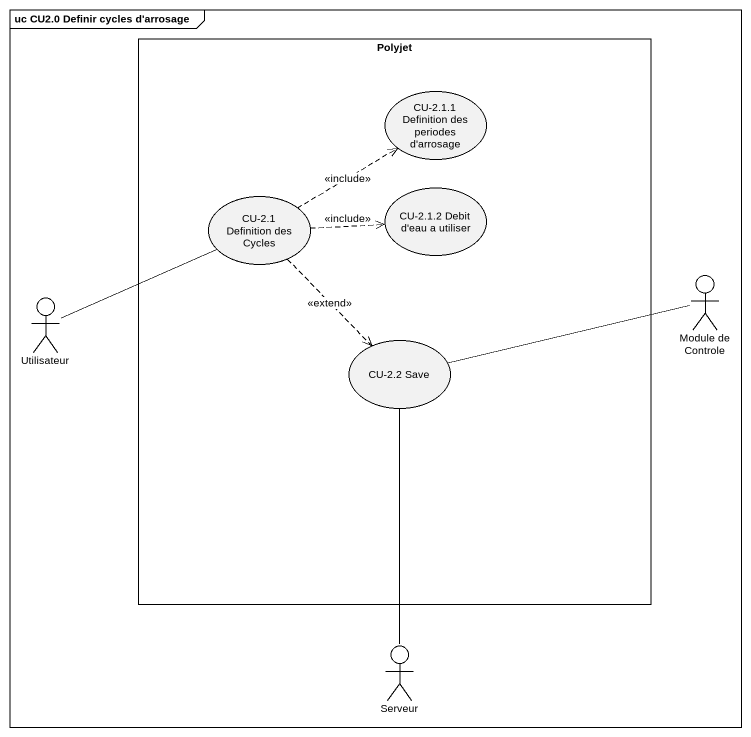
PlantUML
@startuml
mainframe uc CU2.0 Definir cycles d'arrosage
rectangle Polyjet {
  usecase "CU-2.1.1 Definition des periodes d'arrosage" as CU_2_1_1_Definition_des
  usecase "CU-2.1 Definition des Cycles" as CU_2_1_Definition_des_Cycles
  usecase "CU-2.1.2 Debit d'eau a utiliser" as CU_2_1_2_Debit_d_eau_a
  usecase "CU-2.2 Save" as CU_2_2_Save
}
actor Utilisateur
actor "Module de Controle" as Module_de_Controle
actor Serveur
CU_2_1_Definition_des_Cycles .right.> CU_2_1_1_Definition_des : <<include>>
CU_2_1_Definition_des_Cycles .right.> CU_2_1_2_Debit_d_eau_a : <<include>>
CU_2_1_Definition_des_Cycles ..> CU_2_2_Save : <<extend>>
Utilisateur -right- CU_2_1_Definition_des_Cycles
Module_de_Controle -left- CU_2_2_Save
Serveur -up- CU_2_2_Save
@enduml
